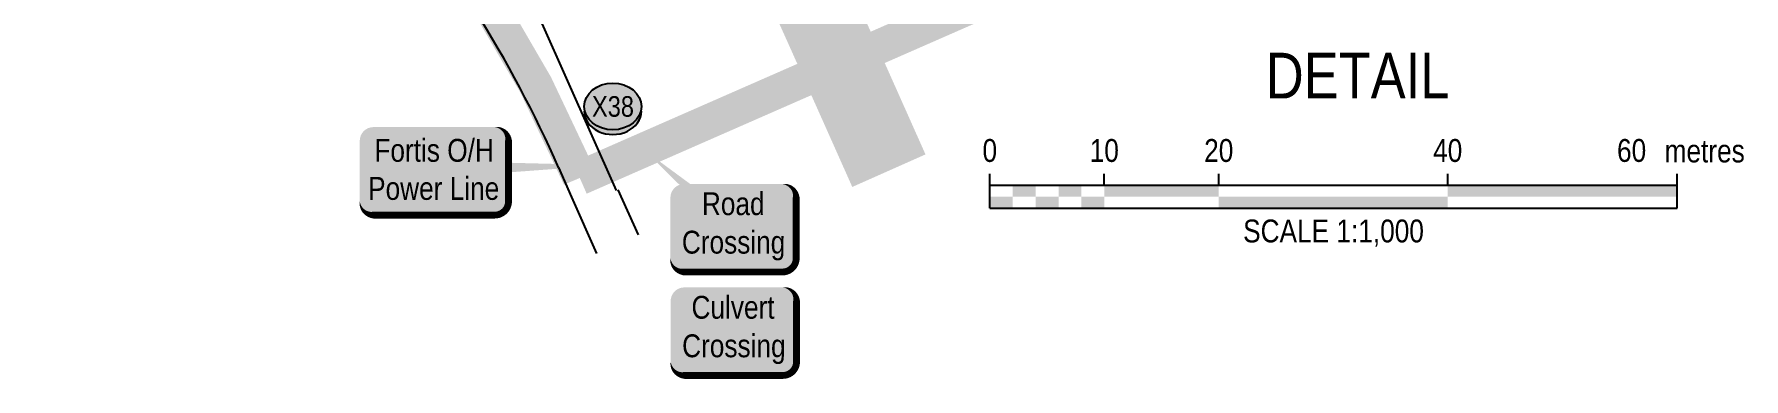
# Model space of a CAD drawing. Extents: x 665644 to 689199, y 5825051 to 5844826.
# Drawn here: x 687849 to 688596, y 5833741 to 5833892 of the extents above; entities that cross this region are included whole.
import ezdxf
from ezdxf.enums import TextEntityAlignment as Align

# ---------------------------------------------------------------- set-up
doc = ezdxf.new("R2010")
doc.units = 0
doc.header["$LTSCALE"] = 5
for name, color, linetype in [('AS-POWER', 104, 'foc-POWER'), ('AS-POWER-T', 104, 'Continuous'), ('AS-ROADS', 254, 'Continuous'), ('CG-NOTES', 7, 'Continuous'), ('DETAIL-T', 7, 'Continuous'), ('L-TITLEDB', 4, 'Continuous'), ('P-CROSSINGS', 250, 'Continuous')]:
    doc.layers.add(name, color=color, linetype=linetype)
doc.layers.add('P-PROPOSED-WL3', color=92, linetype='Continuous', true_color=0x00bd00)
doc.styles.add('80', font='ARIALN.TTF', dxfattribs={"height": 10})
doc.styles.add('80CG', font='ARIALN.TTF', dxfattribs={"height": 10})
doc.styles.add('Crossing', font='ARIALN.TTF', dxfattribs={"height": 10})
doc.styles.add('foc-LtypeFont', font='ARIALN.TTF', dxfattribs={"height": 7.35})
doc.linetypes.add('foc-POWER', pattern='A,6,-1,["P",foc-LtypeFont,S=0.2,R=0,X=-0.625,Y=-0.75],-1.24,4', length=12.24)

# ---------------------------------------------------------------- blocks, each defined once
blk = doc.blocks.new('*U314')
at = {"color": 0}
for p, q in [((-150, 0), (-150, 15)), ((-100, 10), (-100, 15)), ((-50, 10), (-50, 15)), ((50, 10), (50, 15)), ((150.24, 0), (150.24, 15)), ((-150, 10), (150.24, 10)), ((-150, 0), (150.24, 0))]:
    blk.add_line(p, q, dxfattribs=at)
for points in [[(-140, 10), (-130, 10), (-140, 5), (-130, 5)], [(-120, 10), (-110, 10), (-120, 5), (-110, 5)], [(-100, 10), (-50, 10), (-100, 5), (-50, 5)], [(50, 10), (150.24, 10), (50, 5), (150.24, 5)], [(-150, 5), (-140, 5), (-150, 0), (-140, 0)], [(-130, 5), (-120, 5), (-130, 0), (-120, 0)], [(-110, 5), (-100, 5), (-110, 0), (-100, 0)], [(-50, 5), (50, 5), (-50, 0), (50, 0)]]:
    blk.add_solid(points, dxfattribs=at)
at = {"color": 0, "style": '80'}
blk.add_text('metres', height=10, dxfattribs=at).set_placement((162.24, 20), align=Align.CENTER)
at = {"color": 0, "char_height": 10, "style": '80'}
for s, insert, attachment_point in [('0', (-150, 30.21), 2), ('10', (-100, 30.21), 2), ('20', (-50, 30.21), 2), ('40', (50, 30.21), 2), ('60', (136.7, 30.22), 3), ('SCALE 1:1,000', (0.12, -5), 2)]:
    blk.add_mtext(s, dxfattribs=dict(at, insert=insert, attachment_point=attachment_point))
blk = doc.blocks.new('*U1035')
h = blk.add_hatch(color=59)
edge = h.paths.add_edge_path()
edge.add_line((-21.5, -20), (21.5, -20))
edge.add_arc((21.5, -14), 6, 270, 360)
edge.add_line((27.5, -14), (27.5, 12.5))
edge.add_arc((21.5, 12.5), 6, 0, 90)
edge.add_line((21.5, 18.5), (-21.5, 18.5))
edge.add_arc((-21.5, 12.5), 6, 90, 180)
edge.add_line((-27.5, 12.5), (-27.5, -14))
edge.add_arc((-21.5, -14), 6, 180, 270)
at = {"color": 1, "flags": 128}
blk.add_lwpolyline([(-38.28, 32.85, 0, 7.5, 0), (0, 0, 0, 0, 0)], format="xyseb", dxfattribs=at)
blk.add_lwpolyline([(-21.5, -20, 3, 3, 0), (21.5, -20, 3, 3, 0.414214), (27.5, -14, 3, 3, 0), (27.5, 12.5, 3, 0, 0.414214), (21.5, 18.5, 0, 0, 0), (-21.5, 18.5, 0, 0, 0.414214), (-27.5, 12.5, 0, 0, 0), (-27.5, -14, 0, 3, 0.414214)], format="xyseb", close=True, dxfattribs=at)
at = {"color": 1, "style": '80'}
blk.add_attdef('ENTER_TEXT_001', (-35.99, -5), '', height=10, dxfattribs=at)
blk = doc.blocks.new('*U2416')
h = blk.add_hatch(color=255)
edge = h.paths.add_edge_path()
edge.add_line((-26.5, -20), (26.5, -20))
edge.add_arc((26.5, -14), 6, 270, 360)
edge.add_line((32.5, -14), (32.5, 12.5))
edge.add_arc((26.5, 12.5), 6, 0, 90)
edge.add_line((26.5, 18.5), (-26.5, 18.5))
edge.add_arc((-26.5, 12.5), 6, 90, 180)
edge.add_line((-32.5, 12.5), (-32.5, -14))
edge.add_arc((-26.5, -14), 6, 180, 270)
at = {"color": 104, "flags": 128}
blk.add_lwpolyline([(-26.5, -20, 3, 3, 0), (26.5, -20, 3, 3, 0.414214), (32.5, -14, 3, 3, 0), (32.5, 12.5, 3, 0, 0.414214), (26.5, 18.5, 0, 0, 0), (-26.5, 18.5, 0, 0, 0.414214), (-32.5, 12.5, 0, 0, 0), (-32.5, -14, 0, 3, 0.414214)], format="xyseb", close=True, dxfattribs=at)
blk.add_lwpolyline([(74.64, 1.81, 0, 7.5, 0), (0, 0, 0, 0, 0)], format="xyseb", dxfattribs=at)
at = {"color": 104, "style": '80'}
blk.add_attdef('ENTER_TEXT_001', (-26.85, -4.92), '', height=10, dxfattribs=at)
blk = doc.blocks.new('xing2')
h = blk.add_hatch(color=50)
h.dxf.hatch_style = 1
edge = h.paths.add_edge_path()
edge.add_ellipse((0, 0), major_axis=(-12.5, 0), ratio=0.816297, start_angle=0, end_angle=360)
h = blk.add_hatch(color=250)
h.dxf.hatch_style = 1
edge = h.paths.add_edge_path()
edge.add_ellipse((0, -2.05), major_axis=(-12.5, 0), ratio=0.816297, start_angle=0, end_angle=180)
edge.add_line((12.5, -2.05), (12.5, 0))
edge.add_ellipse((0, 0), major_axis=(-12.5, 0), ratio=0.816297, start_angle=0, end_angle=180, ccw=False)
edge.add_line((-12.5, 0), (-12.5, -2.05))
at = {"color": 250}
blk.add_ellipse((0, 0), major_axis=(-12.5, 0), ratio=0.816297, dxfattribs=at)
blk.add_ellipse((0, -2.05), major_axis=(-12.5, 0), ratio=0.816297, start_param=0, end_param=3.141593, dxfattribs=at)
at = {"color": 250, "style": 'Crossing'}
blk.add_attdef('CROSSING', text='', height=9, dxfattribs=at).set_placement((0.09, 0.02), align=Align.MIDDLE_CENTER)
at = {"color": 250, "style": 'Crossing', "flags": 1}
for tag, p in [('OWNER', (0.09, -12.49)), ('DESCRIPTION', (0.09, -25.77)), ('LOCATION', (0.09, -39.3)), ('DWG_REF', (0.09, -52.84))]:
    blk.add_attdef(tag, text='', height=9, dxfattribs=at).set_placement(p, align=Align.MIDDLE_CENTER)
blk = doc.blocks.new('*U695')
h = blk.add_hatch(color=254)
edge = h.paths.add_edge_path()
edge.add_line((-21.5, -20), (21.5, -20))
edge.add_arc((21.5, -14), 6, 270, 360)
edge.add_line((27.5, -14), (27.5, 12.5))
edge.add_arc((21.5, 12.5), 6, 0, 90)
edge.add_line((21.5, 18.5), (-21.5, 18.5))
edge.add_arc((-21.5, 12.5), 6, 90, 180)
edge.add_line((-27.5, 12.5), (-27.5, -14))
edge.add_arc((-21.5, -14), 6, 180, 270)
at = {"color": 160, "flags": 128}
blk.add_lwpolyline([(-21.5, -20, 3, 3, 0), (21.5, -20, 3, 3, 0.414214), (27.5, -14, 3, 3, 0), (27.5, 12.5, 3, 0, 0.414214), (21.5, 18.5, 0, 0, 0), (-21.5, 18.5, 0, 0, 0.414214), (-27.5, 12.5, 0, 0, 0), (-27.5, -14, 0, 3, 0.414214)], format="xyseb", close=True, dxfattribs=at)
at = {"color": 160, "style": '80'}
blk.add_attdef('ENTER_TEXT_001', (-26.85, -4.92), '', height=10, dxfattribs=at)

msp = doc.modelspace()

# ---------------------------------------------------------------- linework, layer by layer
at = {"layer": 'AS-POWER', "flags": 128}
for points in [[(688048.758, 5833945.77), (688103.112, 5833823.369)], [(688103.867, 5833823.705), (688112.636, 5833803.957)]]:
    msp.add_lwpolyline(points, dxfattribs=at)
at = {"layer": 'AS-ROADS', "const_width": 35.004}
msp.add_lwpolyline([(688222.218, 5833832.041, 0.0000496), (688214.397, 5833849.614, 0.0005076), (688194.126, 5833895.031, 0.0018113), (688182.314, 5833921.168, 0.0011485), (688163.441, 5833962.279, 0.0177363), (688150.567, 5833987.741, 0.0104337), (688126.285, 5834029.715, 0.024027), (688107.019, 5834058.28, 0.0189987), (688079.645, 5834092.171, 0.024072), (688056.523, 5834116.23, 0.0332013), (688037.865, 5834131.652, 0.0263506), (688016.834, 5834145.182, 0.0337733), (687999.27, 5834153.698, 0.0105086), (687974.659, 5834163.044, 0.0116008), (687952.012, 5834170.516, 0.0047211), (687920.428, 5834179.806, 0.0016643), (687880.858, 5834190.898, 0.0069725)], format="xyb", dxfattribs=at)
at = {"layer": 'L-TITLEDB', "flags": 128}
msp.add_lwpolyline([(688077.963, 5833833.374, 0.1488292), (687878.736, 5834065.265, 0.1488292)], format="xyb", dxfattribs=at)
for points in [[(688077.964, 5833833.371), (688083.63, 5833820.465)], [(688083.63, 5833820.465), (688094.438, 5833795.856)]]:
    msp.add_lwpolyline(points, dxfattribs=at)
at = {"layer": 'P-PROPOSED-WL3', "const_width": 15, "flags": 128}
msp.add_lwpolyline([(687856.36, 5834086.577, -0.0176893), (687888.565, 5834067.062, -0.1488868), (688087.195, 5833828.842), (688466.549, 5833995.416), (688394.98, 5834164.393), (688311.104, 5834362.427), (688346.784, 5834378.268)], format="xyb", dxfattribs=at)

# ---------------------------------------------------------------- block references
at = {"layer": 'AS-POWER-T'}
ref = msp.add_blockref('*U2416', (688023.57, 5833832.617), dxfattribs=dict(at, xscale=0.9998229880505194, yscale=0.9998229880505194, zscale=0.9998229880505194))
ref.add_attrib('ENTER_TEXT_001', 'Fortis O/H', (687997.473, 5833835.943), dxfattribs={"layer": '0', "color": 104, "height": 9.9982, "style": '80'})
ref.add_attrib('ENTER_TEXT_002', 'Power Line', (687994.731, 5833819.279), dxfattribs={"layer": '0', "color": 104, "height": 9.9982, "style": '80'})
at = {"layer": 'CG-NOTES'}
ref = msp.add_blockref('*U1035', (688154.255, 5833807.718), dxfattribs=dict(at, xscale=0.999081924950459, yscale=0.999081924950459, zscale=0.999081924950459))
ref.add_attrib('ENTER_TEXT_001', 'Road', (688140.557, 5833812.606), dxfattribs={"layer": '0', "color": 1, "height": 9.9908, "style": '80'})
ref.add_attrib('ENTER_TEXT_002', 'Crossing', (688131.8, 5833795.777), dxfattribs={"layer": '0', "color": 1, "height": 9.9908, "style": '80'})
ref = msp.add_blockref('*U695', (688154.384, 5833762.488), dxfattribs=dict(at, xscale=1.000131017163248, yscale=1.000131017163248, zscale=1.000131017163248))
ref.add_attrib('ENTER_TEXT_001', 'Culvert', (688136.002, 5833767.291), dxfattribs={"layer": '0', "color": 160, "height": 10.0013, "style": '80'})
ref.add_attrib('ENTER_TEXT_002', 'Crossing', (688131.905, 5833750.445), dxfattribs={"layer": '0', "color": 160, "height": 10.0013, "style": '80'})
at = {"layer": 'DETAIL-T', "xscale": 1.000124015377907, "yscale": 1.000124015377907, "zscale": 1.000124015377907}
msp.add_blockref('*U314', (688416.33, 5833815.662), dxfattribs=at)
at = {"layer": 'P-CROSSINGS'}
msp.add_blockref('xing2', (688101.608, 5833860.12), dxfattribs=at).add_auto_attribs({'CROSSING': 'X38'})

# ---------------------------------------------------------------- texts
at = {"layer": 'DETAIL-T', "color": 3, "insert": (688426.991, 5833873.617), "char_height": 20.0025, "width": 223.88579, "attachment_point": 5, "style": '80CG'}
msp.add_mtext('DETAIL', dxfattribs=at)

doc.saveas('drawing.dxf')
